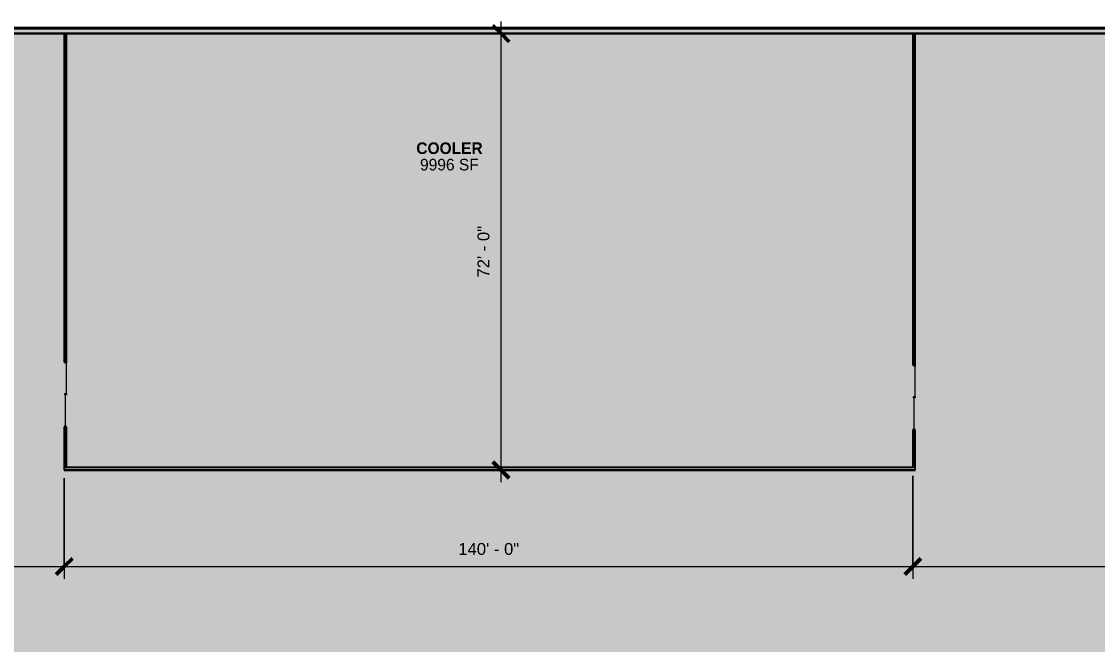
# Model space of a CAD drawing. Header units: inches. Extents: x -214893 to 4535, y -128673 to 1725.
# Drawn here: x 275 to 2405, y 492 to 1725 of the extents above; entities that cross this region are included whole.
import ezdxf

# ---------------------------------------------------------------- set-up
doc = ezdxf.new("R2010")
doc.units = ezdxf.units.IN
doc.header["$MEASUREMENT"] = 0
for name, color, linetype, lineweight in [('A-ANNO-DIMS', 211, 'Continuous', 9), ('A-ANNO-DIMS-256', 211, 'Continuous', 9), ('A-AREA-IDEN', 2, 'Continuous', 9), ('A-DETL-GENF', 92, 'Continuous', 9), ('A-DOOR', 31, 'Continuous', 9), ('A-DOOR-FRAM', 31, 'Continuous', 13), ('A-DOOR-GLAZ', 31, 'Continuous', 15), ('A-WALL', 113, 'Continuous', 9), ('A-WALL-PATT', 111, 'Continuous', 25), ('I-WALL', 2, 'Continuous', 9), ('L-SITE-WALL', 31, 'Continuous', 9)]:
    doc.layers.add(name, color=color, linetype=linetype, lineweight=lineweight)
doc.styles.add('Arial', font='arial.ttf', dxfattribs={"height": 23.60479})
doc.styles.add('Century Gothic', font='GOTHIC.TTF', dxfattribs={"height": 22.993789})
doc.styles.add('Century Gothic_B', font='GOTHICB.TTF', dxfattribs={"height": 22.977918})
doc.dimstyles.new('Linear_-_3_32__Arial', dxfattribs={"dimscale": 12, "dimtxt": 24, "dimasz": 2.666667, "dimexe": 2, "dimexo": 1.333333, "dimgap": 1.333333, "dimtad": 1, "dimdec": 0, "dimzin": 1, "dimdsep": 46, "dimlunit": 4, "dimtxsty": 'Arial', "dimblk1": 'OBLIQUE', "dimblk2": 'OBLIQUE', "dimsah": 1, "dimcen": 0.09, "dimdle": 2, "dimazin": 0, "dimtfac": 1, "dimtdec": 4, "dimtix": 1, "dimtmove": 0, "dimatfit": 3, "dimfxl": 1, "dimtvp": 1, "dimfrac": 2, "dimtolj": 1, "dimtzin": 0, "dimarcsym": 2})

# ---------------------------------------------------------------- blocks, each defined once
blk = doc.blocks.new('Open Source Metal Building_Exterior_rvt-1-Floor Plan - Warehouse')
at = {"layer": 'A-WALL-PATT', "lineweight": 9}
h = blk.add_hatch(dxfattribs=at)
h.set_pattern_fill('FP_3', style=0, pattern_type=2)
h.set_pattern_definition([(0, (0, 0), (0, 30.216), []), (90, (0, 0), (-30.216, 2e-15), [])])
h.paths.add_polyline_path([(4519.4, 1709.8), (4519.4, 1710.8), (-2111.1, 1710.8), (-2111.1, 1709.8), (4511.4, 1709.8)], flags=0)
h = blk.add_hatch(dxfattribs=at)
h.set_pattern_fill('FP_2', color=8, style=0, pattern_type=2)
h.set_pattern_definition([(161.57, (1.28, 1.28), (-10.2404037, -0.0005683), [0, -72.858, 8.09, 0]), (18.43, (-1.28, 1.28), (-10.2404037, 0.0005683), [0, -72.858, 8.09, 0]), (108.43, (1.28, 1.28), (5.118465, -25.601926), [24.282, -56.666]), (71.57, (-1.28, 1.28), (5.118465, 25.601926), [24.282, -56.666])])
h.paths.add_polyline_path([(4511.4, 1701.8), (4511.4, 1709.8), (-2103.1, 1709.8), (-2103.1, 1701.8), (4510.7, 1701.8)], flags=0)
at = {"layer": 'A-WALL', "color": 7}
for p, q in [((4510.7, 1710.8), (-2102.4, 1710.8)), ((4510.7, 1709.8), (-2102.4, 1709.8)), ((4510.7, 1701.8), (-2102.4, 1701.8))]:
    blk.add_line(p, q, dxfattribs=at)
at = {"layer": 'L-SITE-WALL', "color": 250, "lineweight": 25}
for p, q in [((4510.7, 1712.3), (-2102.4, 1712.3)), ((-2102.4, 1701), (4510.7, 1701))]:
    blk.add_line(p, q, dxfattribs=at)
blk = doc.blocks.new('Sliding-2 panel - 68_ x 80_ 2-562099-Floor Plan - Warehouse')
at = {"layer": 'A-DOOR-FRAM'}
for p, q in [((-64, 7.375), (-64, 5.375)), ((-64, 7.375), (-62, 7.375)), ((-64, 5.375), (-62, 5.375)), ((-62, 7.375), (-62, 5.375)), ((-1, 7.375), (-1, 5.375)), ((-1, 7.375), (1, 7.375)), ((-1, 5.375), (-1, 3.375)), ((-1, 5.375), (1, 5.375)), ((-1, 5.375), (1, 5.375)), ((-1, 3.375), (1, 3.375)), ((1, 7.375), (1, 5.375)), ((1, 5.375), (1, 3.375)), ((62, 5.375), (62, 3.375)), ((62, 5.375), (64, 5.375)), ((62, 3.375), (64, 3.375)), ((64, 5.375), (64, 3.375))]:
    blk.add_line(p, q, dxfattribs=at)
at = {"layer": 'A-DOOR-GLAZ'}
for p, q in [((-62, 6.375), (-1, 6.375)), ((1, 4.375), (62, 4.375))]:
    blk.add_line(p, q, dxfattribs=at)
blk = doc.blocks.new('DIMBLOCK1-Floor Plan - Warehouse')
at = {"layer": 'A-ANNO-DIMS-256', "lineweight": 50}
for p, q in [((1224.7, 1701), (1208.7, 1717)), ((1224.7, 1701), (1240.7, 1685)), ((1224.7, 837), (1208.7, 853)), ((1224.7, 837), (1240.7, 821))]:
    blk.add_line(p, q, dxfattribs=at)
at = {"layer": 'A-ANNO-DIMS-256'}
for p, q in [((1224.7, 813), (1224.7, 1725)), ((1218.1, 1701), (1248.7, 1701)), ((1224.7, 1701), (1218.1, 1701)), ((1218.1, 837), (1248.7, 837)), ((1224.7, 837), (1218.1, 837))]:
    blk.add_line(p, q, dxfattribs=at)
at = {"layer": 'A-ANNO-DIMS-256', "color": 0, "insert": (1178.1, 1218.1), "char_height": 23.6, "width": 122.289, "attachment_point": 1, "rotation": 90, "line_spacing_factor": 0.938532, "style": 'Arial'}
blk.add_mtext('72\' - 0"', dxfattribs=at)
blk = doc.blocks.new('_Oblique')
at = {"color": 0, "linetype": 'ByBlock', "lineweight": -2}
blk.add_line((-0.5, -0.5), (0.5, 0.5), dxfattribs=at)
blk = doc.blocks.new('DIMBLOCK2-Floor Plan - Warehouse')
at = {"layer": 'A-ANNO-DIMS-256'}
for p, q in [((360.1, 821), (360.1, 621.9)), ((360.1, 645.9), (360.1, 821)), ((-2132, 645.9), (360.1, 645.9)), ((-2108, 652.6), (-2108, 621.9)), ((-2108, 645.9), (-2108, 652.6))]:
    blk.add_line(p, q, dxfattribs=at)
at = {"layer": 'A-ANNO-DIMS-256', "lineweight": 50}
for p, q in [((-2108, 645.9), (-2092, 661.9)), ((360.1, 645.9), (376.1, 661.9)), ((-2108, 645.9), (-2124, 629.9)), ((360.1, 645.9), (344.1, 629.9))]:
    blk.add_line(p, q, dxfattribs=at)
at = {"layer": 'A-ANNO-DIMS-256', "color": 0, "insert": (-934, 692.6), "char_height": 23.6, "width": 144, "attachment_point": 1, "line_spacing_factor": 0.938532, "style": 'Arial'}
blk.add_mtext('205\' - 8"', dxfattribs=at)
blk = doc.blocks.new('DIMBLOCK3-Floor Plan - Warehouse')
at = {"layer": 'A-ANNO-DIMS-256'}
for p, q in [((360.1, 821), (360.1, 621.9)), ((360.1, 645.9), (360.1, 821)), ((2040.1, 825.8), (2040.1, 621.9)), ((2040.1, 645.9), (2040.1, 825.8)), ((360.1, 645.9), (2040.1, 645.9))]:
    blk.add_line(p, q, dxfattribs=at)
at = {"layer": 'A-ANNO-DIMS-256', "lineweight": 50}
for p, q in [((360.1, 645.9), (376.1, 661.9)), ((2040.1, 645.9), (2056.1, 661.9)), ((360.1, 645.9), (344.1, 629.9)), ((2040.1, 645.9), (2024.1, 629.9))]:
    blk.add_line(p, q, dxfattribs=at)
at = {"layer": 'A-ANNO-DIMS-256', "color": 0, "insert": (1140.1, 692.6), "char_height": 23.6, "width": 144, "attachment_point": 1, "line_spacing_factor": 0.938532, "style": 'Arial'}
blk.add_mtext('140\' - 0"', dxfattribs=at)
blk = doc.blocks.new('DIMBLOCK4-Floor Plan - Warehouse')
at = {"layer": 'A-ANNO-DIMS-256'}
for p, q in [((2040.1, 825.8), (2040.1, 621.9)), ((2040.1, 645.9), (2040.1, 825.8)), ((2040.1, 645.9), (4535.4, 645.9)), ((4511.4, 652.6), (4511.4, 621.9)), ((4511.4, 645.9), (4511.4, 652.6))]:
    blk.add_line(p, q, dxfattribs=at)
at = {"layer": 'A-ANNO-DIMS-256', "lineweight": 50}
for p, q in [((2040.1, 645.9), (2056.1, 661.9)), ((4511.4, 645.9), (4527.4, 661.9)), ((2040.1, 645.9), (2024.1, 629.9)), ((4511.4, 645.9), (4495.4, 629.9))]:
    blk.add_line(p, q, dxfattribs=at)
at = {"layer": 'A-ANNO-DIMS-256', "color": 0, "insert": (3206.7, 692.6), "char_height": 23.6, "width": 165.711, "attachment_point": 1, "line_spacing_factor": 0.938532, "style": 'Arial'}
blk.add_mtext('205\' - 11"', dxfattribs=at)

msp = doc.modelspace()

# ---------------------------------------------------------------- hatches: boundary and pattern name
at = {"layer": 'A-DETL-GENF'}
h = msp.add_hatch(color=7, dxfattribs=at)
h.paths.add_polyline_path([(3555.3, -688), (4511.4, -688), (4511.4, 1701), (-2108, 1701), (-2108, -688), (2852.2, -688)], flags=0)
h.paths.add_polyline_path([(-1744.1, -329.5), (-1744.1, -329.5), (-1744.1, -326)], flags=0)

# ---------------------------------------------------------------- linework, layer by layer
at = {"layer": 'A-WALL'}
for p, q in [((360.7, 1050.7), (360.7, 1701)), ((364.2, 1050.7), (364.2, 1701)), ((2040.7, 1701), (2040.7, 1044.7)), ((2044.2, 1701), (2044.2, 1044.7)), ((360.7, 837.7), (360.7, 922.7)), ((364.2, 841.2), (364.2, 922.7)), ((2040.7, 916.7), (2040.7, 841.2)), ((2044.2, 916.7), (2044.2, 837.7)), ((2044.2, 837.7), (360.7, 837.7)), ((2040.7, 841.2), (364.2, 841.2))]:
    msp.add_line(p, q, dxfattribs=at)
at = {"layer": 'I-WALL', "lineweight": 25}
for p, q in [((360.1, 1701), (360.1, 1050.7)), ((364.8, 1701), (360.1, 1701)), ((364.8, 1050.7), (364.8, 1701)), ((2044.8, 1701), (2040.1, 1701)), ((2040.1, 1701), (2040.1, 1044.7)), ((2044.8, 1044.7), (2044.8, 1701)), ((360.1, 1050.7), (364.8, 1050.7)), ((2040.1, 1044.7), (2044.8, 1044.7)), ((360.1, 922.7), (360.1, 837)), ((364.8, 922.7), (360.1, 922.7)), ((364.8, 841.8), (364.8, 922.7)), ((2044.8, 916.7), (2040.1, 916.7)), ((2040.1, 916.7), (2040.1, 841.8)), ((2044.8, 837), (2044.8, 916.7)), ((360.1, 837), (2044.8, 837)), ((2040.1, 841.8), (364.8, 841.8))]:
    msp.add_line(p, q, dxfattribs=at)

# ---------------------------------------------------------------- block references
at = {"lineweight": 5}
msp.add_blockref('Open Source Metal Building_Exterior_rvt-1-Floor Plan - Warehouse', (0, 0), dxfattribs=at)
at = {"layer": 'A-DOOR', "rotation": 269.9999999999999}
for p in [(357.4, 986.7), (2037.4, 980.7)]:
    msp.add_blockref('Sliding-2 panel - 68_ x 80_ 2-562099-Floor Plan - Warehouse', p, dxfattribs=at)

# ---------------------------------------------------------------- texts
at = {"layer": 'A-AREA-IDEN', "attachment_point": 2}
for s, insert, char_height, width, line_spacing_factor, style in [('COOLER', (1122.7, 1485.7), 22.98, 153.504, 0.984796, 'Century Gothic_B'), ('9996 SF', (1122.5, 1453.2), 22.99, 131.616, 0.984117, 'Century Gothic')]:
    msp.add_mtext(s, dxfattribs=dict(at, insert=insert, char_height=char_height, width=width, line_spacing_factor=line_spacing_factor, style=style))

# ---------------------------------------------------------------- dimensions: what is measured, and where the dimension line sits
at = {"layer": 'A-ANNO-DIMS'}
dim = msp.add_linear_dim(base=(1224.7, 1701), p1=(1202.1, 837), p2=(1202.1, 1701), angle=90, dimstyle='Linear_-_3_32__Arial', override={"dimpost": '<>', "dimfxl": 864}, dxfattribs=at)
dim.commit()
dim.dimension.update_dxf_attribs({"geometry": 'DIMBLOCK1-Floor Plan - Warehouse', "text_midpoint": (1196.7, 1269)})
for base, p1, p2, override, picture, middle in [((360.1, 645.9), (-2108, 668.6), (360.1, 837), {"dimpost": '<>', "dimfxl": 2473.802995}, 'DIMBLOCK2-Floor Plan - Warehouse', (-874, 674)), ((2040.1, 645.9), (360.1, 837), (2040.1, 841.8), {"dimpost": '<>', "dimfxl": 1680.006715}, 'DIMBLOCK3-Floor Plan - Warehouse', (1200.1, 674)), ((4511.4, 645.9), (2040.1, 841.8), (4511.4, 668.6), {"dimpost": '<>', "dimfxl": 2477.437912}, 'DIMBLOCK4-Floor Plan - Warehouse', (3275.7, 674))]:
    dim = msp.add_linear_dim(base=base, p1=p1, p2=p2, dimstyle='Linear_-_3_32__Arial', override=override, dxfattribs=at)
    dim.commit()
    dim.dimension.update_dxf_attribs({"geometry": picture, "text_midpoint": middle})

doc.saveas('drawing.dxf')
